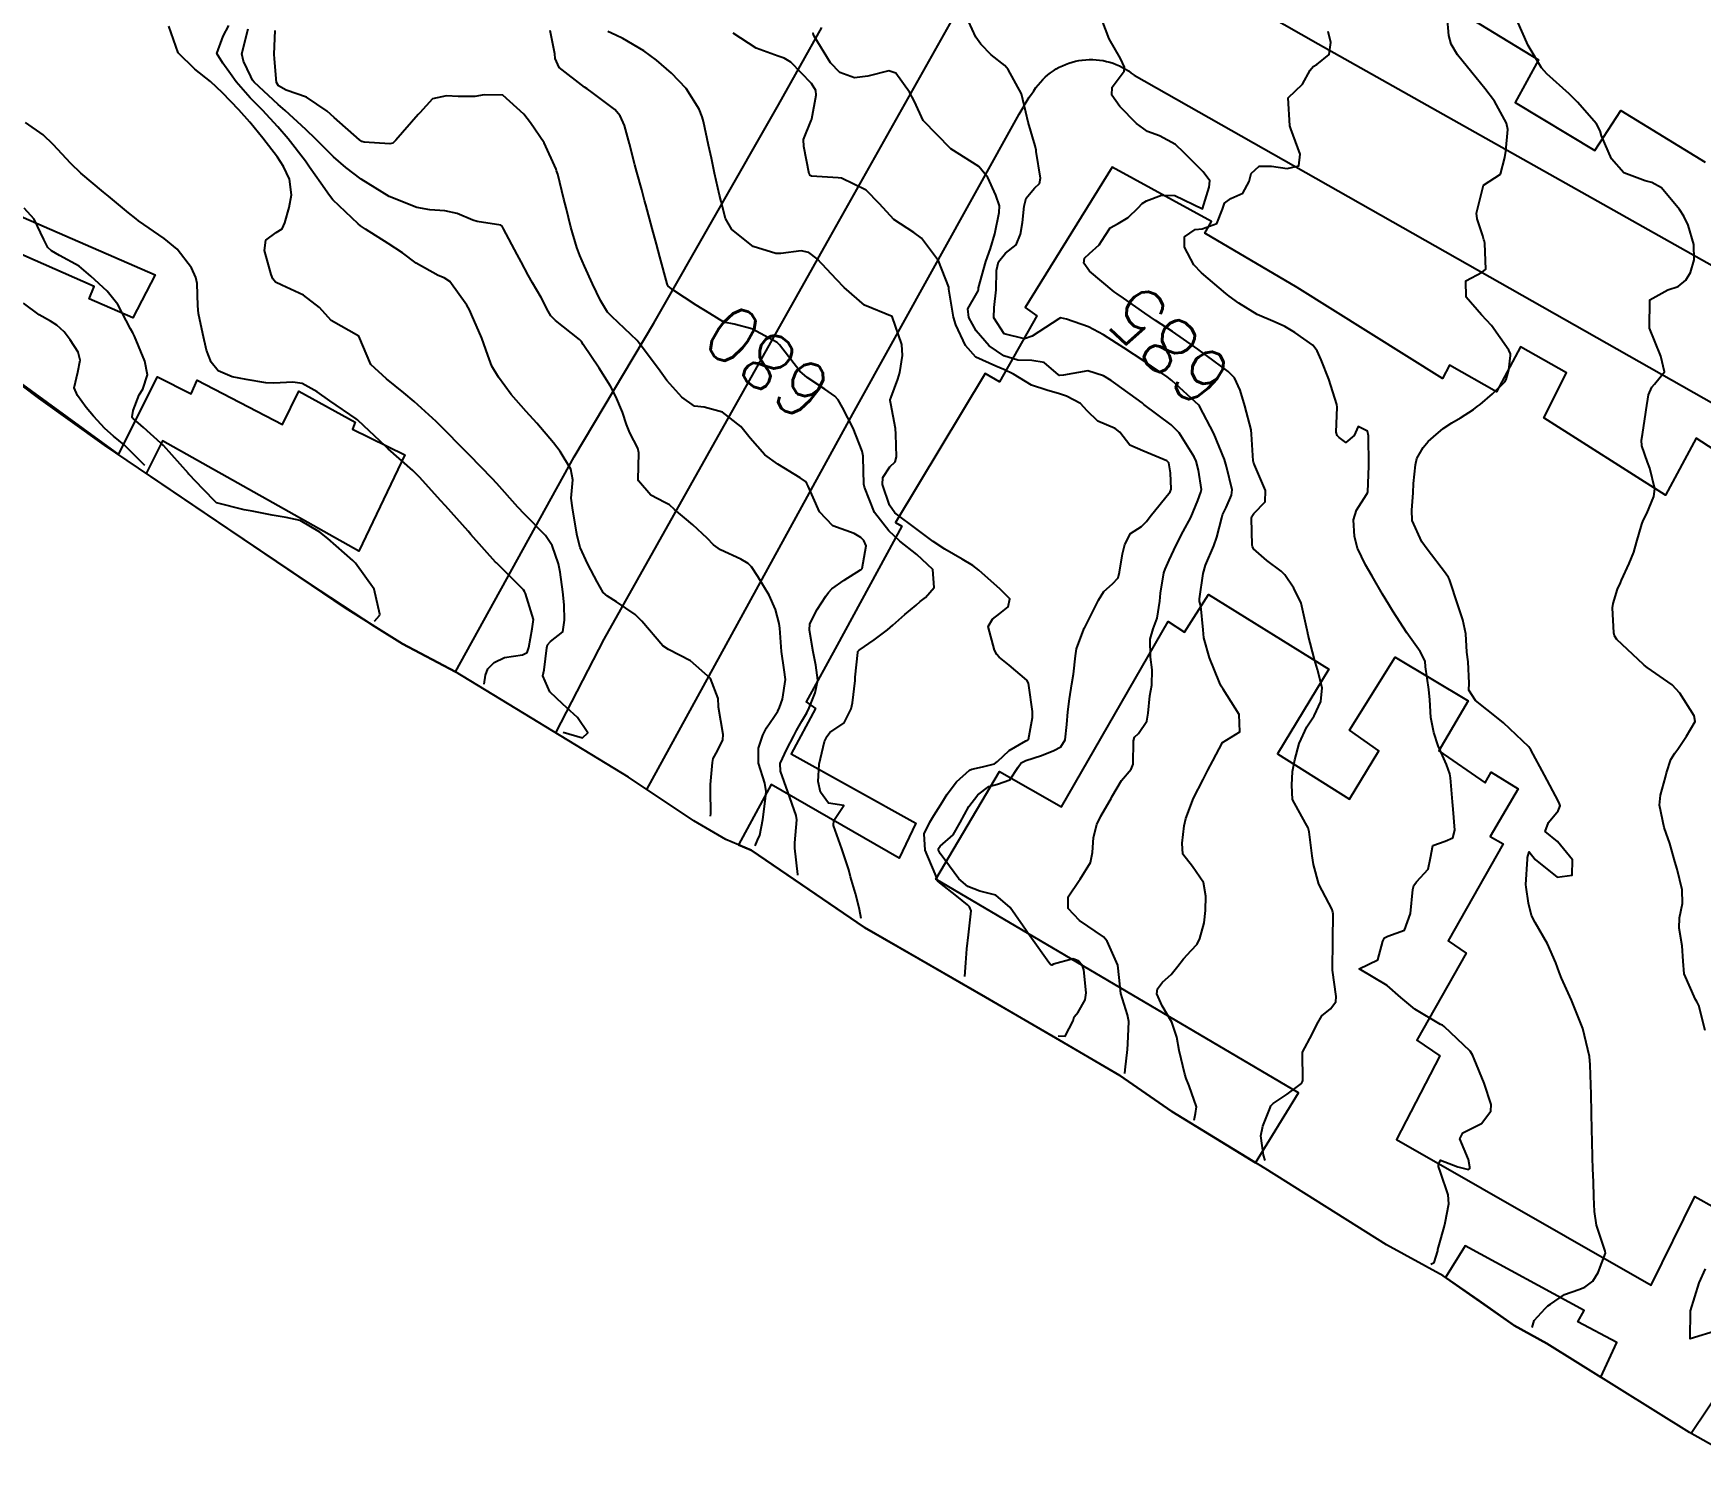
# Model space of a CAD drawing. Header units: metres. Extents: x 286371 to 293043, y 7462578 to 7466404.
# Drawn here: x 286891.6 to 287010.4, y 7465543 to 7465645.5 of the extents above; entities that cross this region are included whole.
import ezdxf
from ezdxf.enums import TextEntityAlignment as Align

# ---------------------------------------------------------------- set-up
doc = ezdxf.new("R2010")
doc.units = ezdxf.units.M
doc.header["$MEASUREMENT"] = 0
for name, color, linetype in [('Area', 45, 'Continuous'), ('Cotas', 45, 'Continuous'), ('Curvas de Nivel 1m', 11, 'Continuous'), ('Curvas de Nivel 5m', 15, 'Continuous'), ('Edificações', 30, 'Continuous'), ('Vias primárias', 230, 'Continuous')]:
    doc.layers.add(name, color=color, linetype=linetype)
doc.styles.add('Style-STANDARD', font='STANDARD.shx')

msp = doc.modelspace()

# ---------------------------------------------------------------- linework, layer by layer
at = {"layer": 'Area'}
msp.add_polyline3d([(287014.48, 7465543.03, 687.91), (287009.61, 7465545.76, 687.73), (286999.45, 7465552.1, 687.05), (286997.13, 7465553.38, 691.51), (286992.07, 7465556.91, 686.22), (286988.02, 7465559.13, 685.78), (286979.37, 7465564.57, 686.91), (286972.71, 7465568.63, 687.87), (286969.02, 7465571.2, 687.53), (286959.43, 7465576.79, 684.78), (286950.81, 7465581.75, 682.79), (286942.72, 7465587.26, 682.29), (286940.93, 7465588.01, 677.25), (286938.64, 7465589.34, 677.12), (286933.98, 7465592.45, 676.35), (286921.65, 7465599.97, 679.54), (286917.88, 7465601.95, 680.28), (286913.8, 7465604.51, 679.91), (286896.62, 7465616.12, 679.95), (286891.95, 7465619.47, 678.76), (286878.16, 7465629.85, 678.46)], dxfattribs=at)
at = {"layer": 'Curvas de Nivel 1m', "flags": 128}
for points, elevation in [([(286974.32, 7465568.02), (286974.41, 7465568.48), (286974.48, 7465568.97), (286973.95, 7465570.46), (286973.74, 7465570.98), (286973.65, 7465571.28), (286973.24, 7465572.99), (286973.07, 7465573.92), (286972.71, 7465574.99), (286972.03, 7465576.16), (286971.65, 7465577.01), (286971.69, 7465577.37), (286972.06, 7465577.85), (286972.68, 7465578.39), (286973.14, 7465578.99), (286973.55, 7465579.52), (286974.1, 7465580.1), (286974.52, 7465580.56), (286974.72, 7465580.97), (286975.02, 7465582.08), (286975.11, 7465582.96), (286975.14, 7465583.98), (286974.98, 7465584.96), (286974.19, 7465586.09), (286973.51, 7465586.98), (286973.45, 7465587.75), (286973.59, 7465588.98), (286973.71, 7465589.52), (286974.26, 7465590.97), (286974.95, 7465592.3), (286975.29, 7465592.96), (286975.64, 7465593.62), (286976.32, 7465594.94), (286977.56, 7465595.7), (286977.52, 7465596.93), (286976.38, 7465598.72), (286976.24, 7465598.95), (286976.12, 7465599.21), (286975.4, 7465600.96), (286975, 7465602.4), (286974.94, 7465602.97), (286974.78, 7465604.66), (286974.69, 7465604.97), (286974.68, 7465605.17), (286974.94, 7465606.97), (286975.12, 7465607.57), (286975.7, 7465608.95), (286975.92, 7465609.56), (286976.27, 7465610.94), (286976.34, 7465611.16), (286976.58, 7465611.69), (286976.96, 7465612.55), (286977.02, 7465612.93), (286976.62, 7465614.61), (286976.52, 7465614.94), (286976.47, 7465615.1), (286975.71, 7465616.95), (286974.69, 7465618.91), (286974.65, 7465618.97), (286972.72, 7465620.74), (286972.39, 7465621), (286970.74, 7465622.1), (286969.3, 7465623.05), (286968.76, 7465623.4), (286967.85, 7465623.99), (286966.78, 7465624.56), (286965.21, 7465625.11), (286964.79, 7465625.19), (286964.65, 7465625.12), (286962.77, 7465623.89), (286962.22, 7465623.71), (286960.77, 7465624.05), (286960.02, 7465625.2), (286960.05, 7465625.94), (286960.19, 7465627.19), (286960.21, 7465628.56), (286960.37, 7465629.18), (286960.85, 7465629.81), (286961.62, 7465630.4), (286961.93, 7465631.16), (286962.06, 7465631.99), (286962.2, 7465633.15), (286962.33, 7465633.73), (286962.92, 7465634.43), (286963.29, 7465634.77), (286963.36, 7465635.14), (286963.05, 7465637.05), (286963.04, 7465637.14), (286962.97, 7465637.46), (286962.47, 7465639.15), (286962.31, 7465639.85), (286962.01, 7465641.16), (286961.06, 7465642.9), (286960.8, 7465643.18), (286959.83, 7465643.95), (286959.09, 7465644.69), (286958.74, 7465645.21), (286958.22, 7465646.33)], 684), ([(286998.4, 7465553.24), (286998.55, 7465553.74), (286999.32, 7465554.59), (286999.53, 7465554.77), (286999.71, 7465554.91), (287000.7, 7465555.59), (287001.72, 7465555.95), (287002.17, 7465556.11), (287002.72, 7465556.54), (287003.12, 7465557.16), (287003.63, 7465558.53), (287003.61, 7465558.68), (287002.99, 7465560.54), (287002.84, 7465561.51), (287002.8, 7465562.54), (287002.77, 7465563.62), (287002.73, 7465564.54), (287002.7, 7465565.36), (287002.67, 7465566.54), (287002.65, 7465567.29), (287002.63, 7465568.53), (287002.61, 7465569.87), (287002.59, 7465570.53), (287002.55, 7465571.96), (287002.48, 7465572.54), (287002.01, 7465574.54), (287001.2, 7465576.56), (287000.5, 7465578.14), (287000.32, 7465578.57), (287000.08, 7465579.23), (286999.49, 7465580.58), (286998.62, 7465582.11), (286998.36, 7465582.6), (286998.15, 7465583.48), (286997.97, 7465584.61), (286997.96, 7465584.82), (286998.06, 7465586.61), (286998.08, 7465586.73), (286998.2, 7465587.13), (286998.62, 7465586.6), (287000.18, 7465585.34), (287001.25, 7465585.48), (287001.29, 7465586.56), (287000.21, 7465587.88), (286999.33, 7465588.59), (286999.58, 7465589.23), (287000.25, 7465590.06), (287000.41, 7465590.42), (287000.36, 7465590.57), (287000.26, 7465590.77), (286999.28, 7465592.59), (286998.31, 7465594.4), (286998.16, 7465594.61), (286996.35, 7465596.34), (286995.98, 7465596.64), (286994.37, 7465597.92), (286993.89, 7465598.67), (286993.91, 7465599.15), (286993.84, 7465600.67), (286993.74, 7465601.36), (286993.67, 7465602.68), (286993.46, 7465603.68), (286993.12, 7465604.68), (286992.5, 7465606.55), (286992.43, 7465606.7), (286992.22, 7465606.99), (286990.91, 7465608.72), (286990.54, 7465609.22), (286989.84, 7465610.74), (286989.83, 7465611.48), (286989.93, 7465612.73), (286989.95, 7465613.38), (286990.08, 7465614.73), (286990.19, 7465615.17), (286990.64, 7465615.96), (286990.99, 7465616.38), (286991.36, 7465616.71), (286992.06, 7465617.31), (286992.67, 7465617.72), (286993.3, 7465618.06), (286994.23, 7465618.67), (286994.49, 7465618.87), (286994.69, 7465619.02), (286995.58, 7465619.78), (286996.46, 7465620.64), (286996.56, 7465620.79), (286996.73, 7465621.48), (286996.87, 7465622.5), (286996.85, 7465622.63), (286996.75, 7465622.9), (286995.5, 7465624.65), (286994.79, 7465625.41), (286993.71, 7465626.68), (286993.67, 7465627.84), (286994.83, 7465628.45), (286995.1, 7465628.66), (286995.04, 7465630.49), (286995, 7465630.66), (286994.96, 7465630.75), (286994.88, 7465631.04), (286994.49, 7465632.26), (286994.43, 7465632.66), (286994.93, 7465634.65), (286996.15, 7465635.44), (286996.46, 7465636.63), (286996.53, 7465637.08), (286996.68, 7465638.63), (286996.57, 7465639.06), (286995.71, 7465640.64), (286995.04, 7465641.54), (286994.11, 7465642.67), (286993.07, 7465643.95), (286992.62, 7465644.69), (286992.47, 7465645.31), (286992.34, 7465646.7)], 687), ([(287010.73, 7465574.41), (287010.28, 7465576.18), (287010.16, 7465576.42), (287010.05, 7465576.62), (287009.23, 7465578.44), (287009.17, 7465579.35), (287009.09, 7465580.44), (287008.88, 7465581.69), (287008.91, 7465582.44), (287009.13, 7465583.46), (287009.1, 7465584.44), (287008.73, 7465585.9), (287008.58, 7465586.45), (287008.21, 7465587.72), (287007.95, 7465588.46), (287007.82, 7465588.87), (287007.48, 7465590.47), (287007.55, 7465591.18), (287007.91, 7465592.46), (287007.98, 7465592.77), (287008.3, 7465593.72), (287008.58, 7465594.18), (287008.79, 7465594.45), (287009.4, 7465595.37), (287010.03, 7465596.43), (287009.96, 7465596.82), (287008.93, 7465598.45), (287008.38, 7465599.03), (287006.6, 7465600.28), (287006.4, 7465600.43), (287006.35, 7465600.49), (287004.44, 7465602.28), (287004.27, 7465602.52), (287004.22, 7465602.75), (287004.14, 7465604.52), (287004.17, 7465604.83), (287004.49, 7465605.85), (287004.69, 7465606.32), (287004.78, 7465606.51), (287005.33, 7465607.69), (287005.65, 7465608.5), (287005.85, 7465609.19), (287006.22, 7465610.49), (287006.31, 7465610.74), (287006.58, 7465611.24), (287007.08, 7465612.47), (287007.15, 7465613.02), (287006.8, 7465614.47), (287006.63, 7465614.9), (287006.23, 7465616.07), (287006.21, 7465616.48), (287006.27, 7465616.87), (287006.51, 7465618.48), (287006.53, 7465618.63), (287006.7, 7465619.71), (287006.93, 7465620.26), (287007.13, 7465620.47), (287007.83, 7465621.35), (287007.58, 7465622.46), (287006.77, 7465624.47), (287006.8, 7465626.47), (287008.08, 7465627.19), (287008.82, 7465627.44), (287009.37, 7465627.89), (287009.68, 7465628.43), (287009.95, 7465629.32), (287009.93, 7465630.43), (287009.53, 7465631.79), (287009.22, 7465632.44), (287008.9, 7465632.92), (287007.63, 7465634.46), (287006.93, 7465634.85), (287006.46, 7465634.96), (287004.94, 7465635.53), (287004.05, 7465636.52), (287003.35, 7465638.16), (287003.25, 7465638.53), (287003, 7465639.02), (287001.64, 7465640.56), (287001.03, 7465641.15), (286999.44, 7465642.59), (286999.06, 7465643.02), (286998.11, 7465644.61), (286997.31, 7465646.43)], 688), ([(286929.33, 7465595.66), (286930.7, 7465595.27), (286931.09, 7465595.63), (286930.35, 7465596.72), (286929.29, 7465597.66), (286928.38, 7465598.53), (286927.88, 7465599.68), (286927.96, 7465600.12), (286928.16, 7465601.68), (286928.21, 7465601.89), (286928.43, 7465602.12), (286929.29, 7465602.81), (286929.43, 7465603.66), (286929.39, 7465604.74), (286929.31, 7465605.66), (286929.11, 7465607.06), (286928.99, 7465607.67), (286928.53, 7465608.98), (286928.07, 7465609.68), (286926.57, 7465611.21), (286926.1, 7465611.71), (286924.6, 7465613.39), (286924.27, 7465613.74), (286922.64, 7465615.41), (286922.28, 7465615.77), (286920.67, 7465617.4), (286920.27, 7465617.8), (286918.7, 7465619.24), (286917.96, 7465619.84), (286916.72, 7465620.85), (286915.62, 7465621.87), (286914.76, 7465623.88), (286912.78, 7465625.01), (286911.96, 7465625.93), (286910.81, 7465626.82), (286909.26, 7465627.52), (286908.82, 7465627.73), (286908.63, 7465627.98), (286908.52, 7465628.29), (286908.04, 7465629.99), (286908.12, 7465630.73), (286908.87, 7465631.28), (286909.3, 7465631.54), (286909.49, 7465631.97), (286909.79, 7465633.07), (286909.97, 7465633.96), (286909.82, 7465635.07), (286909.4, 7465635.97), (286908.95, 7465636.64), (286907.92, 7465637.99), (286906.99, 7465639.13), (286906.2, 7465640.02), (286905.03, 7465641.24), (286904.18, 7465642.05), (286903.06, 7465642.93), (286901.88, 7465644.08), (286901.22, 7465645.98)], 676), ([(286939.84, 7465589.69), (286939.86, 7465589.88), (286939.82, 7465591.5), (286939.84, 7465591.94), (286939.97, 7465593.5), (286940.03, 7465593.78), (286940.32, 7465594.33), (286940.7, 7465595.12), (286940.72, 7465595.49), (286940.41, 7465597.44), (286940.41, 7465597.49), (286940.37, 7465598.06), (286939.83, 7465599.5), (286938.41, 7465600.76), (286936.84, 7465601.55), (286936.43, 7465601.83), (286934.93, 7465603.58), (286934.46, 7465604.05), (286933.13, 7465604.95), (286932.48, 7465605.37), (286932.18, 7465605.62), (286931.74, 7465606.39), (286931.08, 7465607.64), (286930.53, 7465608.83), (286930.32, 7465609.65), (286930.27, 7465609.92), (286930, 7465611.65), (286929.9, 7465612.34), (286930.02, 7465613.65), (286929.86, 7465614.41), (286929.11, 7465615.67), (286928.64, 7465616.29), (286927.45, 7465617.69), (286926.68, 7465618.52), (286925.62, 7465619.72), (286924.72, 7465620.96), (286924.25, 7465621.74), (286923.96, 7465622.54), (286923.53, 7465623.75), (286922.79, 7465625.44), (286922.64, 7465625.77), (286922.46, 7465626.11), (286921.25, 7465627.79), (286920.83, 7465628.04), (286920.42, 7465628.21), (286918.84, 7465629.09), (286917.88, 7465629.84), (286916.86, 7465630.5), (286915.24, 7465631.52), (286914.88, 7465631.76), (286914.72, 7465631.89), (286912.91, 7465633.61), (286912.66, 7465633.92), (286912.06, 7465634.79), (286911.25, 7465635.94), (286910.95, 7465636.35), (286909.71, 7465637.96), (286908.99, 7465638.8), (286907.89, 7465639.99), (286907.02, 7465640.88), (286906.01, 7465642.02), (286905.62, 7465642.59), (286905.06, 7465643.34), (286904.64, 7465644.04), (286905.09, 7465645.28), (286905.48, 7465646.03)], 677), ([(286943.02, 7465587.57), (286943.19, 7465587.96), (286943.35, 7465588.32), (286943.57, 7465589.44), (286943.75, 7465590.94), (286943.8, 7465591.44), (286943.69, 7465592.02), (286943.26, 7465593.45), (286943.24, 7465594.53), (286943.55, 7465595.45), (286943.81, 7465595.97), (286944.35, 7465596.73), (286944.62, 7465597.17), (286944.75, 7465597.43), (286944.97, 7465598.02), (286945.17, 7465599.42), (286945.09, 7465600.1), (286944.9, 7465601.42), (286944.78, 7465603.09), (286944.73, 7465603.42), (286944.47, 7465604.42), (286944, 7465605.43), (286943.2, 7465606.75), (286942.76, 7465607.45), (286942.52, 7465607.69), (286941.99, 7465607.99), (286940.53, 7465608.65), (286940.05, 7465609.01), (286939.58, 7465609.5), (286938.56, 7465610.45), (286937.97, 7465610.94), (286937.27, 7465611.54), (286936.9, 7465611.87), (286936.58, 7465612.03), (286935.57, 7465612.55), (286934.69, 7465613.58), (286934.68, 7465613.65), (286934.72, 7465615.57), (286934.64, 7465615.9), (286934.08, 7465617.01), (286933.84, 7465617.59), (286933.55, 7465618.47), (286933.09, 7465619.6), (286932.7, 7465620.32), (286931.88, 7465621.62), (286930.76, 7465623.3), (286930.63, 7465623.5), (286930.5, 7465623.64), (286928.78, 7465625.01), (286928.45, 7465625.34), (286928.25, 7465625.68), (286927.76, 7465626.64), (286927.14, 7465627.69), (286926.83, 7465628.23), (286926.33, 7465629.18), (286926.05, 7465629.71), (286925.08, 7465631.53), (286924.97, 7465631.72), (286924.89, 7465631.81), (286923.19, 7465632.06), (286922.89, 7465632.16), (286921.76, 7465632.64), (286920.9, 7465632.82), (286919.81, 7465632.9), (286918.9, 7465633.07), (286916.91, 7465633.85), (286914.93, 7465635.09), (286913.82, 7465635.9), (286912.96, 7465636.67), (286911.7, 7465637.93), (286910.98, 7465638.63), (286909.5, 7465639.97), (286909.01, 7465640.39), (286907.29, 7465642), (286907.18, 7465642.14), (286907.05, 7465642.4), (286906.53, 7465643.48), (286906.42, 7465644.01), (286906.88, 7465645.79)], 678), ([(286946.05, 7465585.48), (286946.05, 7465585.53), (286945.85, 7465587.41), (286945.85, 7465587.77), (286945.98, 7465589.41), (286945.93, 7465589.72), (286945.35, 7465591.42), (286944.82, 7465592.89), (286944.8, 7465593.43), (286945.27, 7465594.46), (286945.77, 7465595.41), (286945.96, 7465595.78), (286946.35, 7465596.45), (286946.7, 7465597.05), (286946.86, 7465597.39), (286947.29, 7465598.47), (286947.47, 7465599.38), (286947.34, 7465600.45), (286947.15, 7465601.38), (286946.89, 7465602.94), (286946.92, 7465603.39), (286947.43, 7465604.42), (286948.05, 7465605.37), (286948.23, 7465605.62), (286948.49, 7465605.88), (286949.36, 7465606.5), (286950.51, 7465607.23), (286950.58, 7465607.27), (286950.63, 7465607.33), (286950.92, 7465608.95), (286950.75, 7465609.33), (286950.55, 7465609.55), (286950.08, 7465609.82), (286948.56, 7465610.37), (286947.6, 7465611.38), (286946.79, 7465613.21), (286946.7, 7465613.39), (286946.61, 7465613.53), (286946.21, 7465613.8), (286944.62, 7465614.77), (286943.71, 7465615.44), (286942.65, 7465616.63), (286941.99, 7465617.46), (286940.68, 7465618.47), (286939.37, 7465618.82), (286938.68, 7465618.9), (286937.78, 7465619.53), (286936.71, 7465620.74), (286936.13, 7465621.55), (286934.75, 7465623.4), (286934.6, 7465623.58), (286932.79, 7465625.28), (286932.49, 7465625.61), (286931.98, 7465626.44), (286931.41, 7465627.63), (286930.84, 7465628.89), (286930.51, 7465629.64), (286930.3, 7465630.21), (286929.88, 7465631.65), (286929.53, 7465633.03), (286929.38, 7465633.66), (286928.94, 7465635.43), (286928.86, 7465635.67), (286928.82, 7465635.8), (286927.98, 7465637.68), (286927, 7465639.09), (286926.52, 7465639.7), (286925.02, 7465641.06), (286923.69, 7465641.08), (286923.02, 7465640.97), (286921.84, 7465640.96), (286921.02, 7465641.01), (286920.01, 7465640.81), (286919.1, 7465639.81), (286919, 7465639.69), (286917.39, 7465637.85), (286917.18, 7465637.65), (286916.97, 7465637.59), (286915.14, 7465637.72), (286914.97, 7465637.77), (286914.81, 7465637.89), (286913, 7465639.48), (286912.49, 7465639.92), (286911.02, 7465640.93), (286909.59, 7465641.41), (286909.04, 7465641.74), (286908.88, 7465641.98), (286908.75, 7465643.66), (286908.73, 7465643.98), (286908.8, 7465645.68)], 679), ([(286957.97, 7465578.26), (286958.03, 7465579.23), (286958.1, 7465580.22), (286958.21, 7465581.21), (286958.42, 7465582.93), (286958.29, 7465583.21), (286958.15, 7465583.35), (286957.4, 7465583.98), (286956.17, 7465584.93), (286956, 7465585.07), (286955.97, 7465585.25), (286955.85, 7465585.58), (286955.13, 7465587.26), (286955.07, 7465588.41), (286955.47, 7465589.26), (286955.76, 7465589.73), (286956.25, 7465590.51), (286956.71, 7465591.24), (286957.37, 7465592.13), (286958.29, 7465592.96), (286958.47, 7465593.03), (286959.22, 7465593.2), (286960.08, 7465593.4), (286960.3, 7465593.57), (286961.13, 7465594.36), (286962.32, 7465595.04), (286962.4, 7465595.07), (286962.49, 7465595.15), (286962.79, 7465596.71), (286962.78, 7465597.15), (286962.53, 7465599), (286962.5, 7465599.15), (286962.39, 7465599.38), (286961.13, 7465600.44), (286960.41, 7465601), (286960.25, 7465601.19), (286960.08, 7465601.52), (286959.63, 7465603.2), (286959.92, 7465603.73), (286960.46, 7465604.13), (286961.05, 7465604.59), (286961.16, 7465605.17), (286960.49, 7465605.85), (286958.96, 7465607.21), (286958.52, 7465607.55), (286957.76, 7465607.99), (286956.54, 7465608.7), (286955.7, 7465609.26), (286954.56, 7465610.11), (286952.97, 7465611.3), (286952.58, 7465611.84), (286952.1, 7465613.31), (286952.11, 7465613.81), (286952.62, 7465614.58), (286952.99, 7465614.94), (286953.09, 7465615.3), (286953.05, 7465616.91), (286953.01, 7465617.3), (286952.69, 7465619.06), (286952.64, 7465619.31), (286952.64, 7465619.36), (286952.7, 7465619.54), (286953.19, 7465620.82), (286953.33, 7465621.3), (286953.52, 7465622.52), (286953.48, 7465623.29), (286952.78, 7465625.3), (286950.8, 7465626.11), (286949.35, 7465627.36), (286948.82, 7465627.92), (286947.43, 7465629.39), (286946.85, 7465629.85), (286946.3, 7465629.96), (286944.85, 7465629.79), (286944.49, 7465629.79), (286942.87, 7465630.28), (286941.34, 7465631.48), (286940.9, 7465632.28), (286940.58, 7465633.49), (286940.48, 7465633.93), (286940.12, 7465635.5), (286939.89, 7465636.57), (286939.69, 7465637.5), (286939.33, 7465639.18), (286939.24, 7465639.51), (286939.01, 7465640.07), (286938.09, 7465641.53), (286937.05, 7465642.63), (286935.97, 7465643.56), (286935.07, 7465644.23), (286933.58, 7465645.11), (286933.09, 7465645.33), (286932.52, 7465645.61)], 681), ([(286964.62, 7465574.03), (286965.12, 7465573.99), (286965.68, 7465575.1), (286965.76, 7465575.37), (286966.03, 7465575.72), (286966.54, 7465576.59), (286966.61, 7465577.09), (286966.44, 7465578.73), (286966.32, 7465579.09), (286966.09, 7465579.35), (286965.69, 7465579.5), (286964.29, 7465579.12), (286964.15, 7465579.06), (286964.08, 7465579.08), (286964.05, 7465579.13), (286963.95, 7465579.26), (286962.6, 7465581.15), (286962.12, 7465581.83), (286961.2, 7465583.17), (286960.16, 7465584.06), (286959.03, 7465584.34), (286958.17, 7465584.66), (286957.52, 7465585.22), (286956.2, 7465587.02), (286956.08, 7465587.25), (286956.08, 7465587.37), (286956.21, 7465587.53), (286957.12, 7465588.34), (286957.63, 7465589.22), (286958.25, 7465590.38), (286958.89, 7465591.21), (286959.67, 7465591.8), (286960.28, 7465591.96), (286961.17, 7465592.28), (286961.75, 7465593.16), (286961.98, 7465593.48), (286962.3, 7465593.65), (286963.43, 7465594.01), (286964.31, 7465594.37), (286964.8, 7465594.63), (286965.11, 7465595.11), (286965.24, 7465596.22), (286965.3, 7465597.11), (286965.43, 7465598.04), (286965.59, 7465599.11), (286965.7, 7465599.8), (286965.86, 7465601.1), (286965.92, 7465601.6), (286966.44, 7465603), (286966.47, 7465603.07), (286966.49, 7465603.09), (286967.15, 7465604.4), (286967.5, 7465605.08), (286967.87, 7465605.69), (286968.49, 7465606.24), (286968.88, 7465606.67), (286968.99, 7465607.06), (286969.21, 7465608.37), (286969.37, 7465609.05), (286969.76, 7465609.83), (286970.55, 7465610.32), (286970.92, 7465610.67), (286971.17, 7465611.03), (286972.59, 7465612.8), (286972.66, 7465612.99), (286972.62, 7465614.16), (286972.5, 7465614.86), (286972.35, 7465615), (286970.64, 7465615.72), (286969.73, 7465616.12), (286969.02, 7465617.05), (286968.67, 7465617.31), (286967.44, 7465617.84), (286966.69, 7465618.57), (286966.21, 7465619.1), (286965.2, 7465619.61), (286964.7, 7465619.78), (286963.8, 7465620.05), (286962.71, 7465620.4), (286961.42, 7465621.17), (286960.73, 7465621.52), (286960.18, 7465621.74), (286958.74, 7465622.4), (286958, 7465623.23), (286957.32, 7465624.7), (286957.15, 7465625.24), (286956.83, 7465627.23), (286956.83, 7465627.24), (286956.82, 7465627.39), (286956.09, 7465629.26), (286954.87, 7465630.88), (286954.33, 7465631.28), (286952.89, 7465632.21), (286951.88, 7465633.32), (286950.92, 7465634.29), (286949.16, 7465635.14), (286948.94, 7465635.18), (286947.04, 7465635.29), (286946.94, 7465635.34), (286946.9, 7465635.4), (286946.87, 7465635.47), (286946.48, 7465637.4), (286946.47, 7465637.91), (286947, 7465639.25), (286947.05, 7465639.35), (286947.06, 7465639.39), (286947.36, 7465641.06), (286947.33, 7465641.39), (286947.04, 7465641.9), (286945.55, 7465643.42), (286945.07, 7465643.71), (286944.65, 7465643.85), (286943.08, 7465644.41), (286941.45, 7465645.48)], 682), ([(286969.36, 7465571.34), (286969.39, 7465571.61), (286969.55, 7465573.04), (286969.58, 7465573.45), (286969.64, 7465575.04), (286969.55, 7465575.51), (286969.09, 7465577.05), (286968.95, 7465578.17), (286968.86, 7465579.05), (286968.11, 7465580.78), (286967.85, 7465581.07), (286966.13, 7465582.25), (286965.32, 7465583.11), (286965.32, 7465583.94), (286966.1, 7465585.1), (286966.18, 7465585.2), (286966.91, 7465586.37), (286967.07, 7465587.08), (286967.14, 7465588.17), (286967.36, 7465589.08), (286967.65, 7465589.67), (286968.26, 7465590.71), (286968.39, 7465590.94), (286968.45, 7465591.06), (286969.13, 7465592.21), (286969.81, 7465593.04), (286969.96, 7465593.38), (286969.99, 7465595.04), (286970.05, 7465595.32), (286970.33, 7465595.57), (286970.93, 7465596.44), (286971.03, 7465597.02), (286971.15, 7465598.25), (286971.29, 7465599.02), (286971.32, 7465600.1), (286971.2, 7465601.02), (286971.17, 7465602.29), (286971.38, 7465603.02), (286971.68, 7465603.8), (286971.86, 7465605.01), (286971.91, 7465605.58), (286972.14, 7465607.01), (286972.23, 7465607.29), (286972.52, 7465607.93), (286973.02, 7465608.99), (286973.53, 7465609.96), (286974.06, 7465610.97), (286974.58, 7465612.18), (286974.79, 7465612.76), (286974.82, 7465612.96), (286974.61, 7465614.35), (286974.44, 7465614.97), (286974.31, 7465615.29), (286973.25, 7465616.99), (286972.67, 7465617.57), (286970.73, 7465619.02), (286970.69, 7465619.05), (286970.59, 7465619.13), (286968.72, 7465620.49), (286968.38, 7465620.72), (286967.85, 7465621.07), (286966.73, 7465621.43), (286964.99, 7465621.12), (286964.72, 7465621.09), (286964.64, 7465621.13), (286963.62, 7465622.02), (286962.74, 7465622.15), (286961.74, 7465622.17), (286960.74, 7465622.48), (286959.69, 7465623.2), (286958.77, 7465624.26), (286958.24, 7465625.22), (286958.18, 7465625.84), (286958.81, 7465626.95), (286958.91, 7465627.12), (286958.93, 7465627.21), (286958.94, 7465627.33), (286959.46, 7465629.2), (286959.79, 7465630.13), (286960.09, 7465631.19), (286960.41, 7465632.7), (286960.42, 7465633.18), (286960.16, 7465633.94), (286959.59, 7465635.19), (286958.95, 7465635.97), (286956.96, 7465637.23), (286955, 7465639.26), (286954.36, 7465640.62), (286954.01, 7465641.28), (286953.05, 7465642.64), (286952.55, 7465642.79), (286951.05, 7465642.41), (286950.1, 7465642.3), (286949.05, 7465642.69), (286948.39, 7465643.37), (286947.22, 7465645.26), (286947.17, 7465645.39), (286947.15, 7465645.45), (286947.1, 7465645.49)], 683), ([(286991.18, 7465557.76), (286991.41, 7465557.88), (286991.68, 7465558.71), (286991.69, 7465558.79), (286991.78, 7465559.12), (286992.12, 7465560.38), (286992.21, 7465560.7), (286992.47, 7465562.05), (286992.42, 7465562.7), (286991.86, 7465564.3), (286991.73, 7465564.71), (286991.72, 7465564.85), (286991.87, 7465565.17), (286993.11, 7465564.69), (286993.86, 7465564.5), (286993.96, 7465564.58), (286993.97, 7465564.67), (286993.87, 7465565.2), (286993.24, 7465566.68), (286993.47, 7465567.11), (286993.9, 7465567.33), (286994.8, 7465567.77), (286995.46, 7465568.65), (286995.47, 7465569.12), (286994.99, 7465570.66), (286994.27, 7465572.38), (286994.15, 7465572.67), (286993.99, 7465572.93), (286992.13, 7465574.7), (286992.02, 7465574.78), (286991.88, 7465574.84), (286990.03, 7465575.93), (286989.03, 7465576.75), (286988.06, 7465577.61), (286986.07, 7465578.79), (286987.4, 7465579.45), (286987.77, 7465580.77), (286987.87, 7465581.01), (286988.11, 7465581.13), (286989.31, 7465581.55), (286989.72, 7465582.74), (286989.89, 7465584.46), (286989.98, 7465584.73), (286990.17, 7465584.99), (286990.98, 7465585.91), (286991.16, 7465586.71), (286991.33, 7465587.59), (286992.21, 7465587.89), (286992.76, 7465588.14), (286992.89, 7465588.68), (286992.77, 7465590.17), (286992.72, 7465590.69), (286992.58, 7465592.4), (286992.54, 7465592.69), (286992.3, 7465593.36), (286991.7, 7465594.7), (286991.4, 7465595.65), (286991.18, 7465596.71), (286991.12, 7465597.97), (286991.03, 7465598.71), (286990.81, 7465600.32), (286990.77, 7465600.72), (286990.42, 7465601.41), (286989.46, 7465602.74), (286988.47, 7465604.28), (286988.18, 7465604.76), (286987.74, 7465605.51), (286987, 7465606.78), (286986.52, 7465607.59), (286985.95, 7465608.79), (286985.74, 7465609.6), (286985.67, 7465610.8), (286985.88, 7465611.49), (286986.59, 7465612.61), (286986.66, 7465612.72), (286986.68, 7465612.78), (286986.76, 7465614.65), (286986.76, 7465614.78), (286986.73, 7465616.7), (286986.73, 7465616.78), (286986.66, 7465617.11), (286986, 7465617.46), (286985.72, 7465616.8), (286985.13, 7465616.32), (286984.65, 7465616.67), (286984.51, 7465616.82), (286984.44, 7465617.04), (286984.5, 7465618.82), (286984.47, 7465619.03), (286983.92, 7465620.83), (286983.37, 7465622.21), (286983.07, 7465622.84), (286982.76, 7465623.25), (286981.49, 7465624.15), (286980.78, 7465624.57), (286980.08, 7465624.88), (286978.79, 7465625.43), (286977.5, 7465626.23), (286976.81, 7465626.73), (286976.56, 7465626.94), (286974.84, 7465628.4), (286974.28, 7465628.97), (286973.62, 7465630.23), (286973.63, 7465630.98), (286974.38, 7465631.48), (286974.88, 7465631.53), (286975.92, 7465631.91), (286976.32, 7465632.94), (286976.47, 7465633.38), (286976.92, 7465633.69), (286977.78, 7465634.07), (286978.23, 7465634.91), (286978.38, 7465635.48), (286978.95, 7465636.01), (286979.83, 7465636.01), (286980.95, 7465635.84), (286981.77, 7465636.04), (286981.86, 7465636.86), (286981.19, 7465638.67), (286981.13, 7465638.87), (286981.02, 7465640.87), (286982.03, 7465641.86), (286982.57, 7465642.85), (286982.8, 7465643.11), (286983.06, 7465643.26), (286983.93, 7465643.97), (286984.06, 7465644.83), (286983.86, 7465645.6)], 686), ([(286915.87, 7465603.57), (286916.22, 7465603.98), (286916.25, 7465604.07), (286915.84, 7465605.86), (286914.51, 7465607.71), (286914.33, 7465607.89), (286912.55, 7465609.47), (286911.99, 7465609.92), (286910.57, 7465610.75), (286909.57, 7465610.96), (286908.57, 7465611.12), (286907.16, 7465611.41), (286906.58, 7465611.52), (286904.61, 7465612), (286904.56, 7465612.05), (286903.66, 7465612.99), (286902.65, 7465614.06), (286902.61, 7465614.11), (286900.83, 7465616.09), (286900.65, 7465616.27), (286899.4, 7465617.37), (286898.67, 7465618.03), (286898.62, 7465618.07), (286898.6, 7465618.13), (286898.68, 7465618.6), (286899.11, 7465619.7), (286899.37, 7465620.11), (286899.7, 7465621.13), (286899.5, 7465622.11), (286898.76, 7465623.9), (286898.65, 7465624.13), (286898.49, 7465624.4), (286897.58, 7465626.14), (286896.81, 7465627.09), (286895.66, 7465628.17), (286894.83, 7465628.89), (286893.42, 7465629.63), (286892.85, 7465629.97), (286892.58, 7465630.22), (286892.31, 7465630.77), (286891.62, 7465632.23), (286890.91, 7465633.02)], 674), ([(286899.51, 7465614.66), (286898.04, 7465616.14), (286897.26, 7465616.76), (286896.66, 7465617.3), (286895.84, 7465618.18), (286895.31, 7465618.81), (286894.7, 7465619.67), (286894.47, 7465620.2), (286894.72, 7465621.32), (286894.9, 7465622.18), (286894.74, 7465622.75), (286894.18, 7465623.62), (286893.76, 7465624.2), (286893.23, 7465624.68), (286892.77, 7465624.95), (286891.96, 7465625.41), (286890.86, 7465626.25)], 673), ([(287011.68, 7465553.04), (287009.67, 7465552.43), (287009.7, 7465554.43), (287010.32, 7465556.42), (287010.75, 7465557.41)], 688)]:
    msp.add_lwpolyline(points, dxfattribs=dict(at, elevation=elevation))
at = {"layer": 'Curvas de Nivel 5m', "flags": 128}
for points, elevation in [([(286979.36, 7465565.14), (286979.25, 7465565.52), (286979.06, 7465566.9), (286979.21, 7465567.59), (286979.72, 7465568.89), (286979.78, 7465569.03), (286979.93, 7465569.21), (286980.95, 7465569.86), (286981.95, 7465570.63), (286982.04, 7465570.76), (286982.05, 7465570.85), (286982.02, 7465572.82), (286982.03, 7465572.85), (286982.71, 7465574.14), (286983.06, 7465574.84), (286983.41, 7465575.45), (286984.03, 7465575.95), (286984.41, 7465576.45), (286984.42, 7465576.82), (286984.18, 7465578.71), (286984.18, 7465578.82), (286984.2, 7465580.73), (286984.2, 7465580.82), (286984.21, 7465582.75), (286984.2, 7465582.82), (286984.14, 7465583.03), (286983.19, 7465584.84), (286982.81, 7465586.23), (286982.73, 7465586.85), (286982.51, 7465588.57), (286982.44, 7465588.85), (286982.24, 7465589.19), (286981.31, 7465590.87), (286981.26, 7465591.88), (286981.31, 7465592.87), (286981.48, 7465593.69), (286981.8, 7465594.86), (286982.34, 7465596.05), (286982.86, 7465596.84), (286983.34, 7465597.86), (286983.44, 7465598.83), (286983.11, 7465600.13), (286982.88, 7465600.84), (286982.44, 7465602.59), (286982.38, 7465602.85), (286982.36, 7465602.93), (286981.93, 7465604.85), (286981.42, 7465605.93), (286980.77, 7465606.87), (286980.51, 7465607.14), (286979.5, 7465607.91), (286978.53, 7465608.73), (286978.46, 7465608.91), (286978.45, 7465608.99), (286978.4, 7465610.91), (286978.43, 7465611.04), (286978.57, 7465611.24), (286979.38, 7465612.09), (286979.39, 7465612.89), (286978.62, 7465614.72), (286978.54, 7465614.91), (286978.52, 7465615.01), (286978.4, 7465616.91), (286978.36, 7465617.21), (286977.91, 7465618.92), (286977.59, 7465620.04), (286977.18, 7465620.93), (286976.73, 7465621.38), (286975.18, 7465622.52), (286974.75, 7465622.83), (286974.57, 7465622.97), (286972.77, 7465624.21), (286971.56, 7465625.01), (286970.79, 7465625.52), (286969.26, 7465626.59), (286968.81, 7465626.9), (286968.6, 7465627.06), (286966.84, 7465628.52), (286966.45, 7465629.09), (286966.48, 7465629.46), (286966.85, 7465629.78), (286967.54, 7465630.4), (286967.96, 7465631.07), (286968.33, 7465631.61), (286968.89, 7465631.91), (286969.6, 7465632.34), (286970.31, 7465633.03), (286970.59, 7465633.34), (286970.91, 7465633.54), (286971.97, 7465633.95), (286972.92, 7465633.91), (286974.9, 7465632.96), (286975.37, 7465634.52), (286975.43, 7465634.96), (286974.94, 7465635.6), (286973.56, 7465636.99), (286972.97, 7465637.54), (286971.84, 7465638.16), (286970.99, 7465638.47), (286970.19, 7465639.04), (286969.01, 7465640.26), (286968.45, 7465641.06), (286968.46, 7465641.64), (286969.04, 7465642.4), (286969.32, 7465642.78), (286969.35, 7465643.05), (286969.06, 7465643.69), (286968.26, 7465645.07), (286967.73, 7465646.46)], 685), ([(286950.56, 7465582.38), (286950.45, 7465583.03), (286950.38, 7465583.34), (286950.16, 7465584.16), (286949.82, 7465585.35), (286949.68, 7465585.85), (286949.19, 7465587.36), (286948.59, 7465589.01), (286948.63, 7465589.37), (286949.33, 7465590.43), (286948.25, 7465590.6), (286947.66, 7465591.38), (286947.5, 7465592.16), (286947.57, 7465593.39), (286947.95, 7465595.01), (286948.15, 7465595.37), (286948.21, 7465595.48), (286948.33, 7465595.65), (286949.35, 7465596.34), (286949.85, 7465597.34), (286949.95, 7465597.76), (286950.13, 7465599.34), (286950.15, 7465599.59), (286950.32, 7465601.34), (286950.34, 7465601.42), (286950.43, 7465601.51), (286951.5, 7465602.25), (286952.45, 7465602.96), (286952.63, 7465603.12), (286952.82, 7465603.3), (286953.69, 7465604.06), (286954.48, 7465604.71), (286954.78, 7465604.97), (286955.15, 7465605.26), (286955.77, 7465605.98), (286955.69, 7465607.26), (286954.53, 7465608.32), (286953.33, 7465609.29), (286952.55, 7465610.02), (286951.52, 7465611.32), (286950.8, 7465613.13), (286950.77, 7465613.33), (286950.71, 7465615.26), (286950.7, 7465615.33), (286950.64, 7465615.7), (286950, 7465617.34), (286949.24, 7465618.8), (286948.92, 7465619.36), (286948.7, 7465619.61), (286947.97, 7465620.11), (286946.72, 7465620.94), (286946.2, 7465621.4), (286944.75, 7465623.27), (286944.58, 7465623.43), (286942.77, 7465624.4), (286941.51, 7465624.74), (286940.77, 7465624.88), (286939.77, 7465625.5), (286938.8, 7465626.11), (286937.15, 7465627.2), (286936.82, 7465627.45), (286936.77, 7465627.55), (286936.75, 7465627.62), (286936.21, 7465629.55), (286935.98, 7465630.45), (286935.68, 7465631.56), (286935.22, 7465633.26), (286935.13, 7465633.57), (286934.93, 7465634.31), (286934.57, 7465635.58), (286934.44, 7465636.1), (286934.06, 7465637.59), (286933.69, 7465638.9), (286933.39, 7465639.6), (286933.01, 7465640.04), (286931.4, 7465641.26), (286931.03, 7465641.51), (286930.85, 7465641.64), (286929.05, 7465643.04), (286928.75, 7465643.67), (286928.73, 7465644.01), (286928.41, 7465645.67)], 680), ([(286923.69, 7465599.08), (286923.78, 7465599.74), (286923.96, 7465600.18), (286924.41, 7465600.64), (286925.14, 7465600.99), (286926.42, 7465601.17), (286926.77, 7465601.35), (286926.87, 7465601.7), (286927.11, 7465603.03), (286927.2, 7465603.69), (286926.63, 7465605.55), (286926.56, 7465605.7), (286926.49, 7465605.81), (286924.57, 7465607.73), (286924.51, 7465607.79), (286922.75, 7465609.76), (286922.55, 7465609.99), (286920.93, 7465611.79), (286920.58, 7465612.18), (286919.11, 7465613.82), (286918.62, 7465614.31), (286916.86, 7465615.85), (286916.65, 7465616.04), (286914.71, 7465617.88), (286914.67, 7465617.92), (286914.56, 7465618), (286912.69, 7465619.29), (286911.78, 7465619.93), (286910.71, 7465620.51), (286910.05, 7465620.61), (286908.71, 7465620.53), (286908.14, 7465620.56), (286906.72, 7465620.79), (286905.74, 7465621), (286904.73, 7465621.43), (286904.22, 7465622.04), (286903.89, 7465622.9), (286903.63, 7465624.05), (286903.34, 7465625.51), (286903.28, 7465626.06), (286903.24, 7465627.64), (286903.15, 7465628.06), (286902.83, 7465628.77), (286901.81, 7465630.08), (286900.87, 7465630.84), (286899.04, 7465632.12), (286898.89, 7465632.24), (286898.35, 7465632.68), (286896.92, 7465633.86), (286896.55, 7465634.16), (286894.94, 7465635.51), (286894.23, 7465636.2), (286892.97, 7465637.56), (286892.26, 7465638.23), (286891, 7465639.11)], 675)]:
    msp.add_lwpolyline(points, dxfattribs=dict(at, elevation=elevation))
at = {"layer": 'Edificações'}
for points in [[(286989.92, 7465649.04), (286998.86, 7465643.58), (286997.19, 7465640.54), (287002.87, 7465637.13), (287004.73, 7465639.98), (287010.73, 7465636.3)], [(286887.69, 7465622.68), (286897.62, 7465615.45), (286900.4, 7465620.98), (286902.81, 7465619.78), (286903.24, 7465620.76), (286909.31, 7465617.59), (286910.48, 7465619.96), (286914.49, 7465617.77), (286914.31, 7465617.26), (286918.03, 7465615.44), (286914.75, 7465608.56), (286900.77, 7465616.44), (286899.6, 7465614.11), (286905.4, 7465610.19), (286911.22, 7465606.25), (286915.84, 7465603.23), (286917.88, 7465601.95), (286921.65, 7465599.97), (286930.1, 7465615.3), (286935.78, 7465624.82), (286944.68, 7465640.37), (286947.76, 7465645.89)], [(287013.13, 7465614.64), (287010.09, 7465616.62), (287007.92, 7465612.56), (286999.23, 7465618.07), (287000.85, 7465621.27), (286997.57, 7465623.13), (286995.87, 7465619.93), (286992.51, 7465621.83), (286992, 7465620.88), (286981.64, 7465627.36), (286975.08, 7465631.23), (286975.55, 7465632.06), (286968.47, 7465635.93), (286962.27, 7465625.94), (286963.1, 7465625.34), (286960.44, 7465620.63), (286959.42, 7465621.23), (286953.02, 7465610.6), (286953.48, 7465610.35), (286948.86, 7465601.86), (286946.64, 7465597.83), (286947.32, 7465597.35), (286945.58, 7465594.11), (286954.47, 7465589.17), (286953.28, 7465586.68), (286944.16, 7465591.93), (286941.82, 7465587.64), (286942.72, 7465587.26), (286945.87, 7465585.11), (286950.81, 7465581.75), (286954.65, 7465579.54), (286959.43, 7465576.79), (286964.23, 7465573.99), (286969.02, 7465571.2), (286972.71, 7465568.63), (286978.68, 7465564.98), (286981.74, 7465569.95), (286955.9, 7465585.18), (286960.44, 7465592.87), (286964.86, 7465590.35), (286972.45, 7465603.56), (286973.63, 7465602.79), (286975.32, 7465605.48), (286983.92, 7465600.15), (286980.26, 7465594.13), (286985.38, 7465590.9), (286987.48, 7465594.34), (286985.38, 7465595.8), (286988.63, 7465601.01), (286993.85, 7465597.9), (286991.75, 7465594.34), (286995.06, 7465592.05), (286995.49, 7465592.82), (286997.41, 7465591.62), (286995.41, 7465588.22), (286996.33, 7465587.7), (286992.42, 7465580.79), (286993.69, 7465579.92), (286990.18, 7465573.72), (286991.81, 7465572.6), (286988.74, 7465566.64), (287006.89, 7465556.26), (287010.01, 7465562.58), (287011.45, 7465561.76)], [(286884.4, 7465635.14), (286900.25, 7465628.25), (286898.64, 7465625.2), (286895.54, 7465626.54), (286895.9, 7465627.42), (286889.48, 7465630.26)]]:
    msp.add_lwpolyline(points, dxfattribs=at)
at = {"layer": 'Edificações', "elevation": 686.38}
msp.add_lwpolyline([(286992.23, 7465556.81), (286994.6, 7465555.15), (286997.13, 7465553.38), (286999.45, 7465552.1), (287003.3, 7465549.7), (287004.44, 7465552.16), (287001.66, 7465553.63), (287002.11, 7465554.44), (286993.62, 7465559.05)], close=True, dxfattribs=at)
at = {"layer": 'Vias primárias'}
msp.add_lwpolyline([(286983.15, 7465644.73), (287041.23, 7465612.06, 0.016763), (287044.3, 7465610.47, 0.313094), (287051.31, 7465611.61), (287063.31, 7465630.58), (287078.22, 7465654.15), (287095.74, 7465682.56), (287105.68, 7465698.31, 0.375901), (287104.62, 7465705.07), (287082.37, 7465718.85), (287053.36, 7465736.01), (287031.63, 7465748.7, 0.161774), (287026.86, 7465749.71, 0.190162), (287022.89, 7465747.6), (287006.29, 7465718.16), (286983.56, 7465677.87), (286972.64, 7465658.64, 0.217284), (286972.05, 7465651.89, 0.203198), (286973.61, 7465650.17)], format="xyb", close=True, dxfattribs=at)
for points, elevation in [([(286872.09, 7465633.31), (286890.75, 7465676.23, -0.152319), (286893.05, 7465678.89, -0.153502), (286900.35, 7465680.77, -0.103511), (286904.48, 7465679.67), (286923.01, 7465669.55), (286948.49, 7465654.88, 0.000635), (286954.88, 7465651.21, -0.317322), (286957.07, 7465646.51), (286948.31, 7465630.91), (286932.22, 7465602.3), (286928.78, 7465595.62)], 674.52), ([(286935.3, 7465591.57), (286949.98, 7465618.36), (286961.83, 7465639.71, -0.029752), (286963.03, 7465641.61, -0.434073), (286970.02, 7465642.49), (287010.65, 7465619.47), (287031.97, 7465607.3), (287040.38, 7465602.75), (287042.36, 7465597.43), (287015.42, 7465554.15), (287009.73, 7465545.69)], 676.57)]:
    msp.add_lwpolyline(points, format="xyb", dxfattribs=dict(at, elevation=elevation))

# ---------------------------------------------------------------- texts
at = {"layer": 'Cotas', "style": 'Style-STANDARD'}
for s, rotation, p in [('685', 136.7718, (286972.54, 7465623.17, 685)), ('680', 142.2069, (286943.9, 7465622.04, 680))]:
    msp.add_text(s, height=4, rotation=rotation, dxfattribs=at).set_placement(p, align=Align.MIDDLE_CENTER)

doc.saveas('drawing.dxf')
